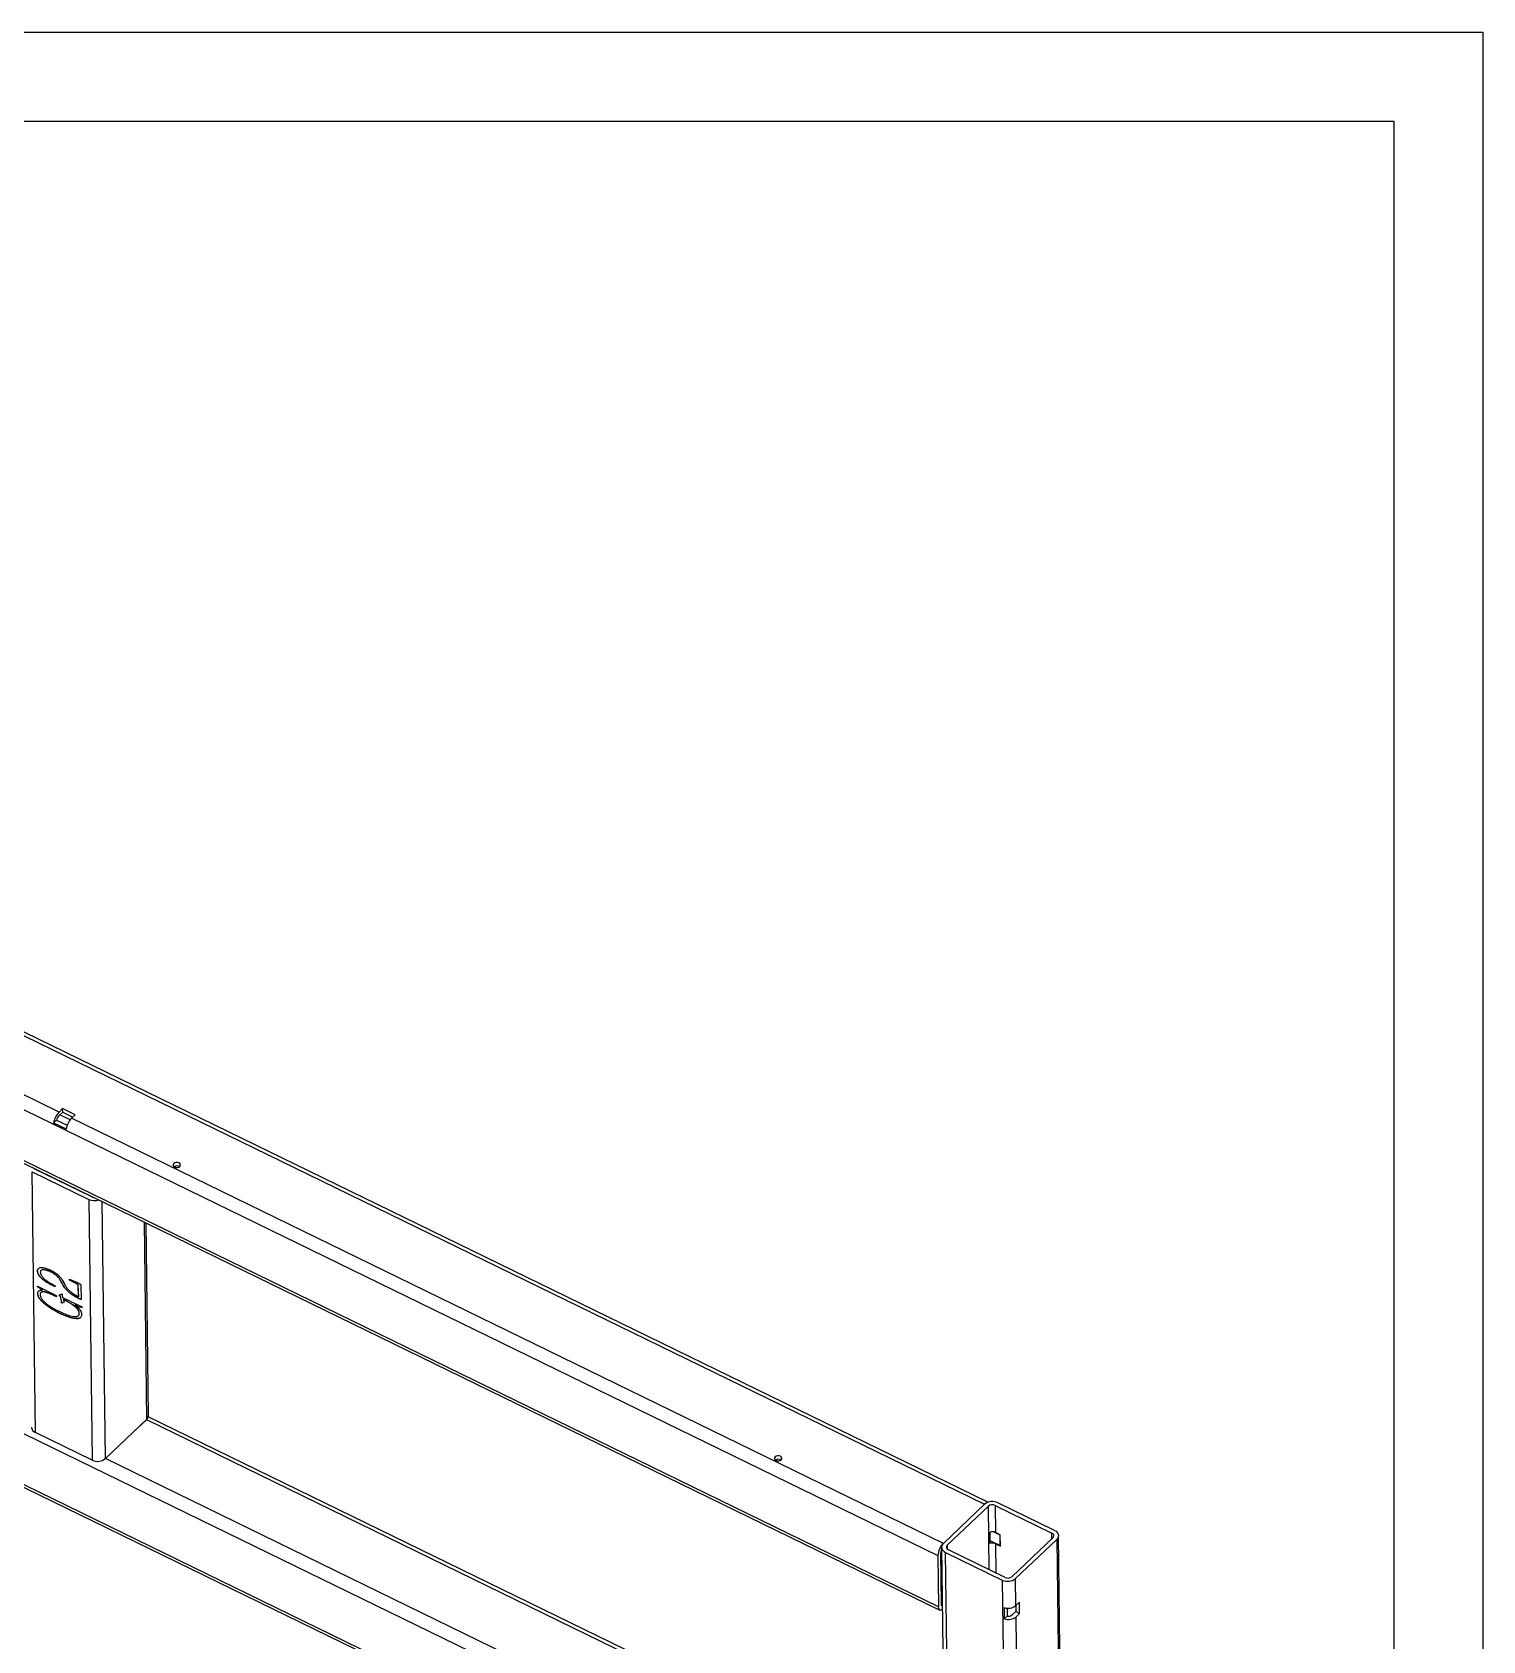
# Model space of a CAD drawing. Header units: millimetres. Extents: x 0 to 14850, y 0 to 10500.
# Drawn here: x 10781 to 14850, y 5988 to 10500 of the extents above; entities that cross this region are included whole.
import ezdxf

# ---------------------------------------------------------------- set-up
doc = ezdxf.new("R2010")
doc.units = ezdxf.units.MM
doc.header["$LTSCALE"] = 50

msp = doc.modelspace()

# ---------------------------------------------------------------- linework, layer by layer
for p, q in [((0, 10500), (14850, 10500)), ((14850, 10500), (14850, 0)), ((750, 10250), (14600, 10250)), ((14600, 10250), (14600, 250)), ((5759.5, 10122.4), (13452.4, 6371.2)), ((13461.9, 6376.8), (5771.5, 10126.9)), ((5628.8, 9978.7), (13321.6, 6227.4)), ((13323.3, 6083.6), (5630.5, 9834.9)), ((10856.4, 7471.4), (8124.8, 8803.4)), ((9498.4, 7941.6), (13327.3, 6074.5)), ((10849.3, 7448.7), (10841.2, 7441)), ((10849.3, 7448.7), (10878.9, 7434.3)), ((10866.4, 7480.9), (10856.4, 7471.4)), ((10856.5, 7461.6), (10866.5, 7471.1)), ((10887.5, 7449.9), (10858.8, 7463.8)), ((10901.5, 7463.8), (10866.4, 7480.9)), ((10866.5, 7471.1), (10866.4, 7480.9)), ((10866.5, 7471.1), (10894.7, 7457.4)), ((10891.5, 7454.3), (10901.5, 7463.8)), ((13337, 6261.8), (10891.5, 7454.3)), ((10841.2, 7441), (10876.3, 7423.9)), ((10785.9, 7313.8), (10785.9, 7313.3)), ((10948, 7233.8), (10788.7, 7311.4)), ((10780.9, 7304), (10940.2, 7226.4)), ((10789.9, 6572.8), (10780.9, 7304)), ((10903.3, 7255.6), (10903.3, 7256.5)), ((10922.1, 7247.4), (10922.1, 7246.4)), ((10940.2, 7226.4), (10949.1, 6495.1)), ((10986.4, 6499.4), (10977.5, 7220.3)), ((9587.6, 7139.7), (12046.7, 5940.6)), ((11094.9, 7163.1), (11101.7, 6608.8)), ((11106.8, 6619.7), (11100.2, 7160.5)), ((11947.1, 5846.2), (9589.4, 6995.9)), ((10796.1, 7026.2), (10795.8, 7026)), ((10821, 7027.9), (10820.8, 7027.6)), ((10860.7, 6998.9), (10860.4, 6998.7)), ((10865.6, 6989), (10860.4, 6998.7)), ((10865.8, 6989.2), (10860.7, 6998.9)), ((10866.2, 6999.2), (10872.4, 6987.6)), ((10885.7, 7002.8), (10911.4, 6991.1)), ((10885.8, 7000.3), (10885.7, 7002.8)), ((10886, 7000.6), (10885.8, 7000.3)), ((10902.7, 6991.4), (10885.8, 7000.3)), ((10886, 7000.6), (10886, 7002.7)), ((10903, 6991.6), (10886, 7000.6)), ((9587.9, 6989.4), (11942.1, 5841.4)), ((10795.8, 6983), (10848.6, 6957.2)), ((10795.8, 6980.9), (10795.8, 6983)), ((10796.1, 6981.1), (10795.8, 6980.9)), ((10809.7, 6972), (10795.8, 6980.9)), ((10796.1, 6981.1), (10796, 6982.8)), ((10809.9, 6972.2), (10796.1, 6981.1)), ((10796.7, 6962.4), (10796.4, 6962.2)), ((10806.6, 6972.1), (10809.7, 6972)), ((10809.9, 6972.2), (10809.7, 6972)), ((10827.5, 6990.8), (10827.2, 6990.6)), ((10838.9, 6987.7), (10845.3, 6984.4)), ((10845.3, 6984.4), (10845.4, 6981.7)), ((10848.6, 6957.2), (10848.8, 6953.4)), ((10856.9, 6958.3), (10862.1, 6961)), ((10858.8, 6956.2), (10856.9, 6958.3)), ((10859.1, 6956.5), (10857.2, 6958.4)), ((10859.1, 6956.5), (10858.8, 6956.2)), ((10861.5, 6950.8), (10861.2, 6950.5)), ((10862.3, 6945.5), (10861.2, 6950.5)), ((10862.5, 6945.7), (10861.5, 6950.8)), ((10865, 6959.9), (10865.2, 6958.6)), ((10865.2, 6958.6), (10866.4, 6951.3)), ((10865.8, 6989.2), (10865.6, 6989)), ((10866.4, 6951.3), (10914.9, 6927.7)), ((10901.1, 6954.2), (10900.9, 6954)), ((10903, 6991.6), (10902.7, 6991.4)), ((10903.1, 6957.6), (10911.3, 6953.3)), ((10910, 6985.5), (10909.8, 6985.3)), ((10911.3, 6953.3), (10909.8, 6985.3)), ((10911.6, 6953.5), (10910, 6985.5)), ((10911.6, 6953.5), (10911.3, 6953.3)), ((10917.3, 6983), (10918.7, 6947.5)), ((10840.2, 6916.7), (10840, 6916.5)), ((10862.5, 6945.7), (10862.3, 6945.5)), ((10863.3, 6941.3), (10862.3, 6945.5)), ((10863.5, 6941.6), (10862.5, 6945.7)), ((10863.5, 6941.6), (10863.3, 6941.3)), ((10863.3, 6937.1), (10863.3, 6941.3)), ((10863.6, 6937.4), (10863.3, 6937.1)), ((10863.6, 6937.4), (10863.5, 6941.6)), ((10871, 6938.4), (10866, 6936)), ((10866.3, 6936.2), (10866, 6936)), ((10871, 6938.5), (10866.3, 6936.2)), ((10868.3, 6945.9), (10868.1, 6945.6)), ((10873.9, 6942.6), (10868.1, 6945.6)), ((10874.2, 6942.8), (10868.3, 6945.9)), ((10869.9, 6941.1), (10871, 6938.4)), ((10874.2, 6942.8), (10873.9, 6942.6)), ((10900.6, 6930.8), (10900.4, 6930.6)), ((10907.4, 6926.1), (10900.4, 6930.6)), ((10907.6, 6926.3), (10900.6, 6930.8)), ((10907.6, 6926.3), (10907.4, 6926.1)), ((10909.3, 6924.6), (10907.4, 6926.1)), ((10909.6, 6924.9), (10907.6, 6926.3)), ((10909.6, 6924.9), (10909.3, 6924.6)), ((10912.5, 6924.3), (10912.2, 6924.1)), ((10915.5, 6924.1), (10912.2, 6924.1)), ((10915.8, 6924.3), (10912.5, 6924.3)), ((10913.1, 6905.7), (10912.9, 6905.4)), ((10915.8, 6924.3), (10915.5, 6924.1)), ((10918.1, 6923.7), (10915.5, 6924.1)), ((10918.3, 6923.9), (10915.8, 6924.3)), ((10918.3, 6923.9), (10918.1, 6923.7)), ((11101.7, 6608.8), (10986.4, 6499.4)), ((11063.3, 6572.3), (11101.5, 6608.6)), ((11101.5, 6608.6), (11101.5, 6608.6)), ((11101.5, 6608.6), (11101.5, 6608.6)), ((11101.7, 6608.8), (13340.9, 5516.9)), ((13340.8, 5527.3), (11106.5, 6616.8)), ((10949.1, 6495.1), (10789.9, 6572.8)), ((11063.3, 6572.4), (11063.3, 6572.3)), ((13343, 5350.3), (10986.4, 6499.4)), ((10986.6, 6499.7), (11024.9, 6535.9)), ((10986.6, 6499.7), (10986.6, 6499.7)), ((11024.9, 6535.9), (11024.8, 6535.9)), ((11024.8, 6535.9), (11024.8, 6535.9)), ((13452.4, 6371.2), (13337, 6261.8)), ((13347.8, 6256.5), (13463.2, 6365.9)), ((13465.3, 6187.9), (13463.2, 6365.9)), ((13481.8, 6368), (13641, 6290.4)), ((13481.8, 6368), (13482.7, 6292.5)), ((13648.9, 6297.8), (13489.6, 6375.5)), ((13468.2, 6261), (13467.8, 6292.7)), ((13478.8, 6293.8), (13494.9, 6286)), ((13496.5, 6285.7), (13482.7, 6292.5)), ((13494.9, 6286), (13495.3, 6286.4)), ((13494.9, 6286), (13495.2, 6255.5)), ((13496.9, 6254.1), (13496.5, 6285.7)), ((13644, 6277.7), (13528.6, 6168.3)), ((13539.4, 6163.1), (13654.8, 6272.4)), ((13641.2, 6275.1), (13641, 6290.4)), ((13654.8, 6272.4), (13668.3, 5175.6)), ((13673.3, 5186.4), (13659.9, 6283.3)), ((13321.6, 6227.4), (13323.3, 6083.6)), ((13331.2, 6091), (13329.4, 6234.9)), ((13331.9, 6250.9), (13343.3, 5325)), ((13342.9, 6236.4), (13502.2, 6158.8)), ((13354.2, 5322.4), (13342.9, 6236.4)), ((13347.8, 6256.5), (13347.9, 6245.7)), ((13510, 6166.2), (13350.8, 6243.8)), ((13495.2, 6255.5), (13468.1, 6268.7)), ((13483.1, 6260.8), (13496.9, 6254.1)), ((13483.1, 6260.8), (13484.1, 6178.8)), ((13495.2, 6255.5), (13496.9, 6257.1)), ((13502.2, 6158.8), (13513.4, 5244.7)), ((13540.4, 6087.5), (13539.4, 6163.1)), ((13331.1, 6092.6), (13333.9, 6091.3)), ((13550.4, 6097), (13540.4, 6087.5)), ((13550.8, 6065.3), (13550.4, 6097)), ((13507.4, 6081.5), (13507.8, 6049.8)), ((13507.8, 6049.8), (13515.9, 6057.5)), ((13515.7, 6079.9), (13515.9, 6057.5)), ((13540, 6070.6), (13529.9, 6061.1)), ((13539.8, 6087), (13540, 6070.6)), ((13540, 6070.6), (13550.8, 6065.3)), ((13550.8, 6065.3), (13540.7, 6055.8)), ((13551.6, 5173.5), (13540.7, 6055.8))]:
    msp.add_line(p, q)
at = {"flags": 128}
for points in [[(11178, 7327.2), (11176.3, 7324.7), (11176.1, 7321.9), (11177.5, 7319.3), (11180.3, 7317.3), (11184, 7316.2), (11188, 7316.1), (11191.9, 7317.1), (11194.8, 7319), (11196.5, 7321.5), (11196.7, 7324.3), (11195.3, 7326.9), (11192.5, 7328.9), (11188.8, 7330), (11184.8, 7330.1), (11180.9, 7329.1), (11178, 7327.2)], [(12865, 6504.6), (12863.3, 6502), (12863.1, 6499.3), (12864.5, 6496.7), (12867.3, 6494.7), (12871, 6493.5), (12875.1, 6493.5), (12878.9, 6494.4), (12881.9, 6496.3), (12883.6, 6498.9), (12883.7, 6501.6), (12882.3, 6504.2), (12879.5, 6506.3), (12875.8, 6507.4), (12871.8, 6507.5), (12868, 6506.5), (12865, 6504.6)], [(13648.9, 6297.8), (13652.8, 6295.5), (13655.9, 6292.6), (13658.2, 6289.5), (13659.5, 6286), (13659.9, 6282.5), (13659.2, 6278.9), (13657.4, 6275.5), (13654.8, 6272.4)], [(13337, 6261.8), (13334.3, 6258.7), (13332.6, 6255.3), (13331.9, 6251.8), (13332.2, 6248.2), (13333.6, 6244.8), (13335.9, 6241.6), (13339, 6238.8), (13342.9, 6236.4)], [(13333.9, 6086.2), (13333.5, 6086.3), (13332.6, 6086.9), (13331.8, 6087.9), (13331.3, 6089.3), (13331.2, 6091)], [(13334.1, 6075.2), (13333.2, 6074.8), (13330.5, 6074), (13328.1, 6074.2), (13326.1, 6075.3), (13324.6, 6077.3), (13323.7, 6080.1), (13323.3, 6083.6)]]:
    msp.add_lwpolyline(points, dxfattribs=at)
for centre, radius, start, end in [((10895.4, 7433), 54.8, 135.406, 171.5649), ((10876.3, 7442.2), 27.8, 135.5535, 166.5266), ((10930.5, 7415.8), 54.8, 135.406, 171.5649), ((10793.4, 7321.5), 11.1, 221.4233, 245.2269), ((11186.6, 7306.9), 13.6, 56.8225, 124.5836), ((10955.6, 7259.9), 36.9, 245.2261, 289.3102), ((10955.3, 7249.2), 17.1, 244.6283, 262.1464), ((10795.9, 6588.8), 17.1, 185.0262, 249.4236), ((11092.2, 6619.9), 14.6, 310.6879, 359.2426), ((10964.4, 6526.6), 35, 244.2088, 308.9722), ((12873.6, 6484.3), 13.6, 56.8225, 124.5836), ((13474.4, 6344), 35, 64.2088, 128.9722), ((13465.9, 6358.1), 18.8, 111.1532, 136.0305), ((13474.2, 6352.3), 17.5, 64.2088, 128.9722), ((13475, 6275.7), 18.5, 65.2954, 112.8153), ((13638.9, 6283.2), 7.5, 312.942, 73.4601), ((13374.1, 6224.5), 52.6, 134.876, 176.7905), ((13353.4, 6233.9), 24, 153.0414, 177.6125), ((13352.9, 6251), 7.5, 132.942, 253.4601), ((13475.4, 6244), 18.5, 65.2954, 112.8153), ((13517.4, 6190.3), 35, 244.2088, 308.9722), ((13517.6, 6181.9), 17.5, 244.2088, 308.9722), ((13518.4, 6114.4), 34.7, 251.5707, 309.1389), ((13518.8, 6082.8), 34.7, 251.5707, 309.1389), ((13519.1, 6074.1), 16.9, 259.1147, 309.6075)]:
    msp.add_arc(centre, radius, start, end)
for points, knots in [([(10795.8, 7026), (10795.9, 7026.6), (10796, 7027.7), (10796.4, 7029.3), (10797.1, 7030.7), (10798.2, 7032.3), (10800, 7033.9), (10802.4, 7035), (10804.6, 7035.4), (10806.4, 7035.5), (10808.5, 7035.5), (10811.5, 7035.2), (10815.6, 7034.4), (10820.7, 7032.8), (10826, 7030.8), (10831.4, 7028.5), (10836.8, 7025.9), (10840.3, 7023.9), (10842, 7022.9)], [0, 0, 0, 0, 0.035169, 0.07048, 0.105443, 0.141285, 0.211887, 0.282887, 0.319804, 0.358075, 0.399807, 0.44342, 0.53306, 0.624155, 0.717117, 0.814668, 0.910509, 1, 1, 1, 1]), ([(10827.2, 6990.6), (10826.1, 6991.2), (10824, 6992.4), (10821, 6994.1), (10818.1, 6996), (10815.4, 6997.8), (10812.8, 6999.8), (10810.2, 7002.1), (10807.5, 7004.7), (10804.7, 7007.5), (10802.1, 7010.4), (10800, 7013.2), (10798.3, 7016), (10797.4, 7018.5), (10796.7, 7020.7), (10796.3, 7022.7), (10795.9, 7024.5), (10795.9, 7025.5), (10795.8, 7026)], [0, 0, 0, 0, 0.077407, 0.149618, 0.216945, 0.279353, 0.341661, 0.408415, 0.479859, 0.55729, 0.633384, 0.701359, 0.762423, 0.82002, 0.872927, 0.920872, 0.962715, 1, 1, 1, 1]), ([(10796.1, 7026.2), (10796.1, 7026.8), (10796.2, 7028), (10796.6, 7029.5), (10797.2, 7030.7), (10797.6, 7031.3), (10797.8, 7031.6)], [0, 0, 0, 0, 0.0351687, 0.0704797, 0.1054431, 0.125, 0.125, 0.125, 0.125]), ([(10827.5, 6990.8), (10826.4, 6991.4), (10824.3, 6992.6), (10821.2, 6994.4), (10818.4, 6996.2), (10815.7, 6998), (10813.1, 7000), (10810.4, 7002.3), (10807.7, 7004.9), (10804.9, 7007.7), (10802.3, 7010.6), (10800.2, 7013.5), (10798.6, 7016.2), (10797.6, 7018.7), (10797, 7020.9), (10796.5, 7023), (10796.2, 7024.7), (10796.1, 7025.8), (10796.1, 7026.2)], [0, 0, 0, 0, 0.077407, 0.149618, 0.216945, 0.279353, 0.341661, 0.408415, 0.479859, 0.55729, 0.633384, 0.701359, 0.762423, 0.82002, 0.872927, 0.920872, 0.962715, 1, 1, 1, 1]), ([(10804.9, 7026.7), (10804.6, 7026.2), (10804.1, 7024.9), (10803.9, 7023.4), (10803.8, 7022.4)], [0.78, 0.78, 0.78, 0.78, 0.8670985, 1, 1, 1, 1]), ([(10803.8, 7022.4), (10803.8, 7021.9), (10803.8, 7020.9), (10804.1, 7019.2), (10804.7, 7017.5), (10805.7, 7015), (10807.5, 7011.8), (10810.4, 7008.1), (10813.8, 7004.4), (10817.7, 7001), (10822.2, 6997.6), (10827.3, 6994.3), (10832.9, 6990.9), (10836.8, 6988.8), (10838.9, 6987.7)], [0, 0, 0, 0, 0.039126, 0.078039, 0.117012, 0.157268, 0.240648, 0.326893, 0.417312, 0.512775, 0.616319, 0.732679, 0.860214, 1, 1, 1, 1]), ([(10820.8, 7027.6), (10818.6, 7028.1), (10814.2, 7029.1), (10808.5, 7029.7), (10806.5, 7027.9), (10805.7, 7027.2)], [0, 0, 0, 0, 0.385246, 0.770174, 1, 1, 1, 1]), ([(10821, 7027.9), (10818.8, 7028.4), (10814.5, 7029.4), (10808.7, 7029.9), (10806.7, 7028.1), (10805.9, 7027.4)], [0, 0, 0, 0, 0.385246, 0.770174, 1, 1, 1, 1]), ([(10860.4, 6998.7), (10860, 6999.5), (10859.2, 7001), (10857.9, 7003.2), (10856.5, 7005.1), (10855, 7007), (10853.3, 7008.8), (10851.2, 7010.7), (10848.7, 7012.8), (10844.9, 7015.7), (10839.8, 7019.2), (10833.5, 7022.7), (10827.2, 7025.5), (10822.9, 7026.9), (10820.8, 7027.6)], [0, 0, 0, 0, 0.052952, 0.101614, 0.147102, 0.189382, 0.233512, 0.28658, 0.347022, 0.417056, 0.562802, 0.70516, 0.849158, 1, 1, 1, 1]), ([(10860.7, 6998.9), (10860.2, 6999.7), (10859.4, 7001.2), (10858.1, 7003.4), (10856.7, 7005.4), (10855.3, 7007.2), (10853.5, 7009), (10851.5, 7010.9), (10849, 7013), (10845.1, 7015.9), (10840, 7019.4), (10833.8, 7022.9), (10827.4, 7025.8), (10823.2, 7027.2), (10821, 7027.9)], [0, 0, 0, 0, 0.052952, 0.101614, 0.147102, 0.189382, 0.233512, 0.28658, 0.347022, 0.417056, 0.562802, 0.70516, 0.849158, 1, 1, 1, 1]), ([(10842, 7022.9), (10843.7, 7021.8), (10847.2, 7019.5), (10851.4, 7016.2), (10854.7, 7013.6), (10856.8, 7011.6), (10858.8, 7009.7), (10861, 7007.1), (10863.6, 7003.6), (10865.3, 7000.7), (10866.2, 6999.2)], [0, 0, 0, 0, 0.186329, 0.375438, 0.466103, 0.549635, 0.626939, 0.698211, 0.841791, 1, 1, 1, 1]), ([(10796.4, 6962.2), (10796.4, 6962.8), (10796.4, 6963.9), (10796.7, 6965.4), (10797.2, 6966.7), (10798, 6968.2), (10799.6, 6969.8), (10801.6, 6970.8), (10803.4, 6971.4), (10804.6, 6971.8), (10805.6, 6972), (10806.3, 6972.1), (10806.6, 6972.1)], [0, 0, 0, 0, 0.09355, 0.182475, 0.269034, 0.354228, 0.527613, 0.715062, 0.806312, 0.88357, 0.948148, 1, 1, 1, 1]), ([(10840, 6916.5), (10837.6, 6917.9), (10832.8, 6920.8), (10826.8, 6924.9), (10821.9, 6928.4), (10818.3, 6931.2), (10814.8, 6934.2), (10811.4, 6937.2), (10808.3, 6940.2), (10805.5, 6943.1), (10803.3, 6945.9), (10801.5, 6948.5), (10800, 6950.9), (10798.9, 6953), (10798, 6954.8), (10797.3, 6956.9), (10796.7, 6959.4), (10796.5, 6961.3), (10796.4, 6962.2)], [0, 0, 0, 0, 0.126875, 0.26151, 0.330229, 0.398329, 0.466356, 0.533691, 0.597757, 0.655467, 0.70742, 0.754407, 0.796644, 0.833775, 0.865799, 0.893553, 0.945163, 1, 1, 1, 1]), ([(10796.7, 6962.4), (10796.7, 6964.1), (10796.9, 6966.8), (10798.4, 6968.2), (10799, 6968.8)], [0, 0, 0, 0, 0.647423, 1, 1, 1, 1]), ([(10840.2, 6916.7), (10837.9, 6918.2), (10833.1, 6921.1), (10827.1, 6925.1), (10822.2, 6928.7), (10818.5, 6931.5), (10815, 6934.4), (10811.6, 6937.5), (10808.5, 6940.4), (10805.8, 6943.3), (10803.5, 6946.1), (10801.7, 6948.7), (10800.3, 6951.1), (10799.1, 6953.2), (10798.3, 6955.1), (10797.5, 6957.2), (10797, 6959.6), (10796.8, 6961.5), (10796.7, 6962.4)], [0, 0, 0, 0, 0.126875, 0.26151, 0.330229, 0.398329, 0.466356, 0.533691, 0.597757, 0.655467, 0.70742, 0.754407, 0.796644, 0.833775, 0.865799, 0.893553, 0.945163, 1, 1, 1, 1]), ([(10848.8, 6953.4), (10847.9, 6953.9), (10845.9, 6954.9), (10842.8, 6956.4), (10839.5, 6957.9), (10836.7, 6959.3), (10834.3, 6960.3), (10832.2, 6961.1), (10829.9, 6962), (10826.7, 6963.3), (10822.7, 6964.7), (10818.3, 6966.2), (10814.4, 6966.9), (10811.3, 6967.1), (10809, 6966.9), (10807.5, 6966.5), (10806.3, 6965.9), (10804.9, 6964.9), (10803.8, 6963.1), (10803.4, 6961.3), (10803.2, 6960.3)], [0, 0, 0, 0, 0.051918, 0.111407, 0.174691, 0.237463, 0.271063, 0.309597, 0.35254, 0.40038, 0.494836, 0.576504, 0.652266, 0.73063, 0.769331, 0.805061, 0.838333, 0.870025, 0.93318, 1, 1, 1, 1]), ([(10803.2, 6960.3), (10803.3, 6959.5), (10803.3, 6957.9), (10803.8, 6955.3), (10804.7, 6952.7), (10805.9, 6950), (10807.7, 6947.3), (10809.8, 6944.5), (10812.5, 6941.6), (10815.6, 6938.6), (10818.9, 6935.7), (10822.3, 6932.8), (10825.8, 6930.2), (10830.5, 6926.9), (10836.2, 6923.2), (10842.9, 6919.4), (10849.4, 6916), (10853.7, 6913.8), (10855.9, 6912.8)], [0, 0, 0, 0, 0.042955, 0.083376, 0.123261, 0.1629, 0.204401, 0.249819, 0.29921, 0.354213, 0.411664, 0.468737, 0.52579, 0.583341, 0.694342, 0.79876, 0.899663, 1, 1, 1, 1]), ([(10849, 6953.7), (10844.6, 6955.9), (10835.7, 6960.2), (10824.6, 6964.6), (10816, 6967.1), (10810, 6967.7), (10807.3, 6966.2), (10806, 6965.5)], [0, 0, 0, 0, 0.2911807, 0.582317, 0.7277959, 0.8732096, 1, 1, 1, 1]), ([(10845.4, 6981.7), (10844.4, 6982.1), (10842.6, 6982.9), (10840.1, 6984), (10837.8, 6985.1), (10835.1, 6986.4), (10831.5, 6988.2), (10828.7, 6989.8), (10827.2, 6990.6)], [0, 0, 0, 0, 0.1545901, 0.2947137, 0.4204171, 0.5317754, 0.7545206, 1, 1, 1, 1]), ([(10845.6, 6982), (10844.7, 6982.4), (10842.9, 6983.1), (10840.4, 6984.3), (10838.1, 6985.3), (10835.3, 6986.6), (10831.8, 6988.4), (10829, 6990), (10827.5, 6990.8)], [0, 0, 0, 0, 0.1545901, 0.2947137, 0.4204171, 0.5317754, 0.7545206, 1, 1, 1, 1]), ([(10861.2, 6950.5), (10861.2, 6950.9), (10861, 6951.8), (10860.4, 6953.4), (10859.8, 6955), (10859.1, 6955.9), (10858.8, 6956.2)], [0, 0, 0, 0, 0.191467, 0.503414, 0.805851, 1, 1, 1, 1]), ([(10861.5, 6950.8), (10861.4, 6951.1), (10861.2, 6952.1), (10860.7, 6953.6), (10860.1, 6955.2), (10859.4, 6956.1), (10859.1, 6956.5)], [0, 0, 0, 0, 0.191467, 0.503414, 0.805851, 1, 1, 1, 1]), ([(10862.1, 6961), (10862.3, 6961), (10862.8, 6961.2), (10863.7, 6960.9), (10864.5, 6960.5), (10864.8, 6960.1), (10865, 6959.9)], [0, 0, 0, 0, 0.3163371, 0.610484, 0.8455065, 1, 1, 1, 1]), ([(10900.9, 6954), (10899.8, 6954.6), (10897.7, 6955.9), (10894.7, 6957.9), (10891.8, 6959.8), (10889.3, 6961.6), (10886.9, 6963.4), (10884.8, 6965.2), (10882.9, 6966.9), (10880.7, 6969), (10878.3, 6971.6), (10875.7, 6974.4), (10873.6, 6977), (10871.1, 6980.2), (10868.5, 6984.2), (10866.6, 6987.4), (10865.6, 6989)], [0, 0, 0, 0, 0.078834, 0.151863, 0.220419, 0.284585, 0.343141, 0.396905, 0.446984, 0.492741, 0.575336, 0.649694, 0.715502, 0.773171, 0.883253, 1, 1, 1, 1]), ([(10901.1, 6954.2), (10900, 6954.9), (10897.9, 6956.1), (10894.9, 6958.1), (10892.1, 6960), (10889.5, 6961.9), (10887.1, 6963.7), (10885, 6965.4), (10883.1, 6967.1), (10880.9, 6969.3), (10878.5, 6971.8), (10876, 6974.6), (10873.8, 6977.3), (10871.4, 6980.4), (10868.7, 6984.4), (10866.8, 6987.6), (10865.8, 6989.2)], [0, 0, 0, 0, 0.078834, 0.151863, 0.220419, 0.284585, 0.343141, 0.396905, 0.446984, 0.492741, 0.575336, 0.649694, 0.715502, 0.773171, 0.883253, 1, 1, 1, 1]), ([(10872.4, 6987.6), (10873.2, 6986.1), (10874.8, 6983.3), (10877.4, 6979.3), (10880.1, 6975.6), (10883.1, 6972.4), (10886.2, 6969.5), (10889.3, 6966.8), (10892.7, 6964.2), (10895.8, 6962.1), (10898.3, 6960.4), (10900.1, 6959.3), (10901.7, 6958.4), (10902.7, 6957.8), (10903.1, 6957.6)], [0, 0, 0, 0, 0.121164, 0.229143, 0.32896, 0.427223, 0.521875, 0.611073, 0.704317, 0.813511, 0.869163, 0.918939, 0.961922, 1, 1, 1, 1]), ([(10918.7, 6947.5), (10918.8, 6947.1), (10918.8, 6946.3), (10917.9, 6945.9), (10916.7, 6946.1), (10915.4, 6946.5), (10913.6, 6947.3), (10910.6, 6948.7), (10906.3, 6950.9), (10902.7, 6952.9), (10900.9, 6954)], [0, 0, 0, 0, 0.069547, 0.137082, 0.184508, 0.251595, 0.341431, 0.454491, 0.714396, 1, 1, 1, 1]), ([(10918.3, 6946.3), (10918.2, 6946.3), (10918, 6946), (10917, 6946.3), (10914.6, 6947.1), (10909.2, 6949.7), (10904.4, 6952.4), (10901.1, 6954.2)], [0, 0, 0, 0, 0.012338, 0.082911, 0.153486, 0.435606, 1, 1, 1, 1]), ([(10909.8, 6985.3), (10909.7, 6985.7), (10909.7, 6986.4), (10908.9, 6987.5), (10907.8, 6988.2), (10906.6, 6989), (10904.8, 6990.1), (10903.5, 6990.9), (10902.7, 6991.4)], [0, 0, 0, 0, 0.154058, 0.272936, 0.365299, 0.515332, 0.726845, 1, 1, 1, 1]), ([(10910, 6985.5), (10910, 6985.9), (10909.9, 6986.7), (10909.1, 6987.8), (10908.1, 6988.4), (10906.8, 6989.3), (10905.1, 6990.3), (10903.7, 6991.1), (10903, 6991.6)], [0, 0, 0, 0, 0.154058, 0.272936, 0.365299, 0.515332, 0.726845, 1, 1, 1, 1]), ([(10911.4, 6991.1), (10911.9, 6990.9), (10912.8, 6990.6), (10913.9, 6990), (10914.7, 6989.6), (10915.4, 6989.3), (10916, 6988.9), (10916.6, 6988.4), (10917, 6987.5), (10917.1, 6986.4), (10917.3, 6984.8), (10917.3, 6983.7), (10917.3, 6983)], [0, 0, 0, 0, 0.138134, 0.241597, 0.318552, 0.361067, 0.418988, 0.486601, 0.538907, 0.64138, 0.793125, 1, 1, 1, 1]), ([(10919.4, 6905), (10919.5, 6903.8), (10919.7, 6901.5), (10919, 6898.4), (10917.7, 6896), (10916.2, 6894.2), (10914.7, 6893.3), (10913.3, 6892.7), (10911.7, 6892.2), (10909.8, 6891.9), (10907.7, 6891.8), (10905.3, 6891.9), (10902.6, 6892), (10899.6, 6892.4), (10896.4, 6892.9), (10893, 6893.6), (10889.4, 6894.5), (10884.4, 6896), (10878.3, 6898), (10871, 6900.9), (10863.8, 6904.1), (10856.3, 6907.7), (10848.2, 6911.7), (10842.8, 6914.9), (10840, 6916.5)], [0, 0, 0, 0, 0.0403003, 0.080356, 0.1195791, 0.1573121, 0.1767137, 0.1974974, 0.2198456, 0.2439737, 0.2702161, 0.2989485, 0.3303965, 0.3641005, 0.4002389, 0.43762, 0.4770858, 0.5183317, 0.5994777, 0.6731942, 0.7469287, 0.8266271, 0.911502, 1, 1, 1, 1]), ([(10914.6, 6893.5), (10914.5, 6893.4), (10913.3, 6892.4), (10907.9, 6891.9), (10899.1, 6892.4), (10886.3, 6895.5), (10871.9, 6900.7), (10856, 6907.9), (10845.5, 6913.8), (10840.2, 6916.7)], [0, 0, 0, 0, 0.008724, 0.08488, 0.237262, 0.389753, 0.593125, 0.796578, 1, 1, 1, 1]), ([(10855.9, 6912.8), (10861.4, 6910.3), (10872.5, 6905.2), (10886.1, 6900.5), (10896.8, 6898.1), (10903.5, 6897.4), (10907.8, 6898), (10909.1, 6899.2), (10909.4, 6899.5)], [0, 0, 0, 0, 0.2917, 0.583237, 0.729111, 0.874827, 0.971859, 1, 1, 1, 1]), ([(10866, 6936), (10865.8, 6935.8), (10865.4, 6935.5), (10864.7, 6935.4), (10864.2, 6935.8), (10863.8, 6936.2), (10863.5, 6936.6), (10863.4, 6936.9), (10863.3, 6937.1)], [0, 0, 0, 0, 0.350484, 0.527084, 0.64708, 0.750783, 0.854774, 1, 1, 1, 1]), ([(10866.3, 6936.2), (10866, 6936), (10865.7, 6935.7), (10864.9, 6935.7), (10864.4, 6936.1), (10864, 6936.4), (10863.7, 6936.9), (10863.6, 6937.2), (10863.6, 6937.4)], [0, 0, 0, 0, 0.350484, 0.527084, 0.64708, 0.750783, 0.854774, 1, 1, 1, 1]), ([(10868.1, 6945.6), (10868.3, 6945.1), (10868.6, 6944.1), (10869.2, 6942.8), (10869.5, 6941.8), (10869.8, 6941.3), (10869.9, 6941.1)], [0, 0, 0, 0, 0.362799, 0.652475, 0.863991, 1, 1, 1, 1]), ([(10912.9, 6905.4), (10912.9, 6906.2), (10912.9, 6907.9), (10912.3, 6910.7), (10911.2, 6913.6), (10909.5, 6916.6), (10907.1, 6919.8), (10904.2, 6923), (10900.8, 6926), (10897.1, 6928.9), (10893.2, 6931.6), (10889.2, 6934), (10885.4, 6936.3), (10881.7, 6938.4), (10877.9, 6940.5), (10875.3, 6941.9), (10873.9, 6942.6)], [0, 0, 0, 0, 0.055936, 0.112854, 0.170682, 0.23044, 0.29538, 0.366568, 0.443456, 0.523318, 0.605302, 0.686891, 0.766851, 0.840773, 0.916895, 1, 1, 1, 1]), ([(10913.1, 6905.7), (10913.1, 6906.5), (10913.1, 6908.1), (10912.6, 6910.9), (10911.5, 6913.8), (10909.7, 6916.9), (10907.4, 6920), (10904.5, 6923.2), (10901.1, 6926.3), (10897.3, 6929.2), (10893.4, 6931.8), (10889.5, 6934.3), (10885.7, 6936.5), (10881.9, 6938.7), (10878.1, 6940.7), (10875.5, 6942.1), (10874.2, 6942.8)], [0, 0, 0, 0, 0.055936, 0.112854, 0.170682, 0.23044, 0.29538, 0.366568, 0.443456, 0.523318, 0.605302, 0.686891, 0.766851, 0.840773, 0.916895, 1, 1, 1, 1]), ([(10900.4, 6930.6), (10901, 6930.1), (10902.4, 6928.9), (10904.9, 6927), (10907.9, 6924.4), (10910.6, 6921.9), (10912.9, 6919.7), (10914.4, 6917.7), (10915.7, 6915.7), (10917, 6913.5), (10918, 6911.3), (10918.8, 6909.1), (10919.2, 6907), (10919.4, 6905.7), (10919.4, 6905)], [0, 0, 0, 0, 0.065987, 0.160923, 0.277349, 0.4098, 0.479506, 0.549726, 0.62206, 0.697685, 0.774405, 0.849698, 0.925012, 1, 1, 1, 1]), ([(10912.2, 6924.1), (10911.7, 6924.1), (10910.8, 6924.1), (10909.8, 6924.5), (10909.3, 6924.6)], [0, 0, 0, 0, 0.565776, 1, 1, 1, 1]), ([(10912.5, 6924.3), (10912, 6924.3), (10911.1, 6924.3), (10910, 6924.7), (10909.6, 6924.9)], [0, 0, 0, 0, 0.565776, 1, 1, 1, 1]), ([(10910.2, 6900.2), (10910.7, 6900.5), (10912.4, 6901.6), (10912.7, 6903.8), (10912.9, 6905.4)], [0, 0, 0, 0, 0.301708, 1, 1, 1, 1]), ([(10910.5, 6900.4), (10911, 6900.7), (10912.6, 6901.8), (10912.9, 6904.1), (10913.1, 6905.7)], [0, 0, 0, 0, 0.301708, 1, 1, 1, 1]), ([(10914.9, 6927.7), (10915.5, 6927.4), (10916.5, 6926.9), (10918, 6926.2), (10919.2, 6925.5), (10920.2, 6925), (10920.9, 6924.6), (10921.4, 6924.3), (10921.8, 6924.1), (10922, 6923.7), (10920.9, 6923.9), (10920.2, 6923.6), (10919, 6923.6), (10918.3, 6923.7), (10918.1, 6923.7)], [0, 0, 0, 0, 0.145771, 0.273973, 0.379561, 0.46505, 0.530589, 0.576106, 0.599949, 0.609011, 0.678525, 0.798428, 0.923437, 1, 1, 1, 1]), ([(10922.1, 6924.1), (10922.1, 6924), (10922, 6924), (10921.8, 6924), (10921.4, 6924.1), (10920.2, 6923.9), (10919.1, 6923.9), (10918.3, 6923.9)], [0, 0, 0, 0, 0.020468, 0.04502, 0.162377, 0.357329, 1, 1, 1, 1])]:
    msp.add_open_spline(points, degree=3, knots=knots)

doc.saveas('drawing.dxf')
